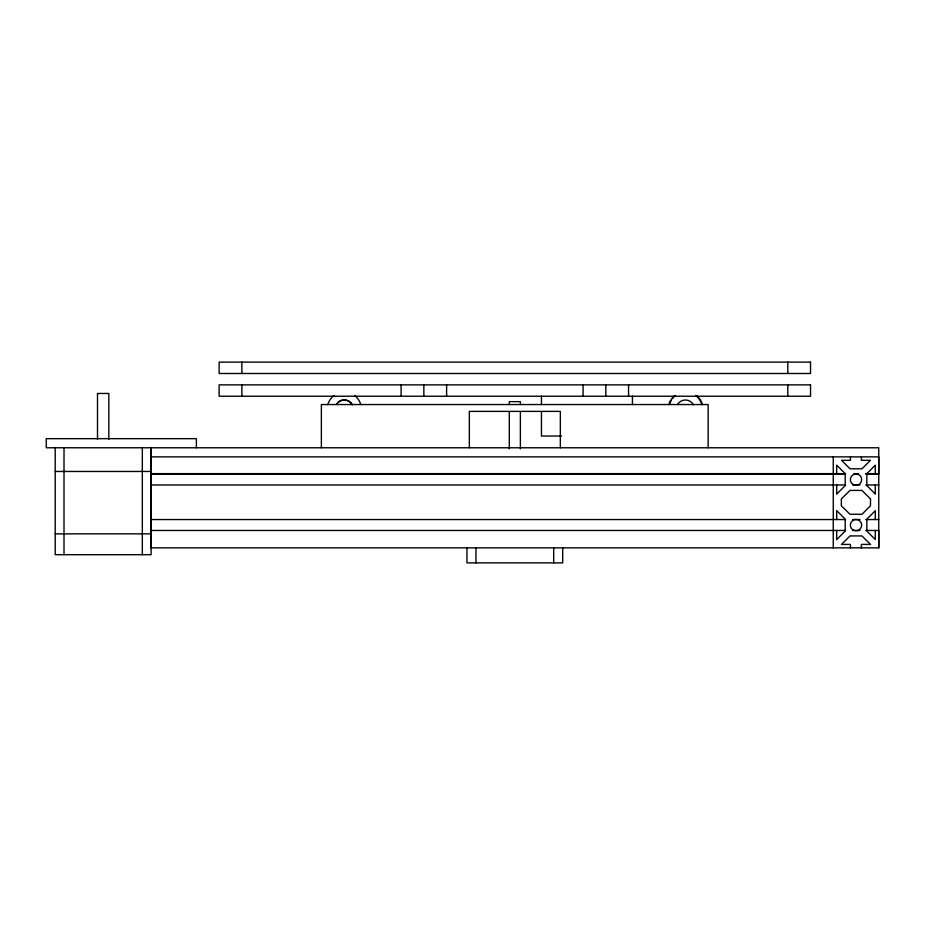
<?xml version="1.0" encoding="UTF-8"?>
<svg xmlns="http://www.w3.org/2000/svg" width="925" height="925" viewBox="0 0 925 925"><rect width="100%" height="100%" fill="white"/><g stroke="black" fill="none" stroke-linecap="round" stroke-linejoin="round"><path stroke-width="1.39" d="M836.697 484.978L836.674 494.123L845.196 485.602L845.196 473.635L836.674 465.102L836.697 474.062M836.697 530.464L836.674 539.622L845.196 531.089L845.196 519.122L836.674 510.6L836.697 519.549M561.66 436.045L541.449 436.045L541.449 411.637M150.879 456.869L878.75 456.869L878.727 474.062L865.765 474.062M55.211 471.461L151.122 471.461M150.879 473.646L845.566 473.646M854.226 473.646L858.55 473.646M865.765 473.646L878.75 473.646M150.879 474.062L845.566 474.062M854.226 474.062L858.55 474.062M150.879 484.978L845.566 484.978M852.781 484.978L859.996 484.978M865.765 484.978L878.75 484.978M150.879 519.549L845.566 519.549M852.781 519.549L859.996 519.549M865.765 519.549L878.75 519.549M150.879 530.464L845.566 530.464M852.781 530.464L859.996 530.464M865.765 530.464L878.75 530.464L878.75 547.854L150.879 547.854L150.879 447.769M55.211 533.852L151.122 533.852M878.75 547.854L878.75 447.769L46.25 447.769L46.25 438.67L196.377 438.67L196.377 447.769M875.293 474.062L875.293 465.206L866.852 473.646L866.852 485.579L875.293 494.019L875.293 484.978M875.293 519.549L875.293 510.704L866.852 519.145L866.852 531.077L875.293 539.518L875.293 530.464M861.372 456.869L861.372 460.303L870.46 460.303L861.984 468.79L850.029 468.79L841.553 460.303L850.445 460.303L850.445 456.869M861.372 547.854L861.372 544.42L870.518 544.443L861.984 535.922L850.017 535.922L841.496 544.443L850.445 544.42L850.445 547.854M833.263 456.869L833.263 547.854M787.788 362.126L787.788 373.492M787.788 384.869L787.788 396.235M708.168 447.769L708.168 404.549L321.368 404.549L321.368 447.769M632.434 396.235L632.434 404.641M628.561 384.869L628.561 396.235M605.817 384.869L605.817 396.235M583.074 384.869L583.074 396.235M562.701 547.6L562.701 562.874L466.952 562.874L466.952 547.6M560.33 447.769L560.33 411.382L469.345 411.382L469.345 447.769M553.693 547.6L553.693 562.874M541.449 396.235L541.449 404.641M520.37 404.514L520.37 401.647L509.282 401.647L509.282 404.514M520.37 411.66L520.37 448.81M509.282 411.66L509.282 448.81M475.959 547.6L475.959 562.874M446.602 384.869L446.602 396.235M423.847 384.869L423.847 396.235M401.103 384.869L401.103 396.235M241.887 362.126L241.887 373.492M241.887 384.869L241.887 396.235M151.122 447.769L151.122 554.688L55.211 554.688L55.211 447.769M142.323 447.769L142.323 554.688M108.838 439.202L108.838 393.46L97.495 393.46L97.495 439.202M64.01 447.769L64.01 554.688M668.891 404.572A17.055 17.055 0 0 1 674.984 395.461M695.762 395.461A17.055 17.055 0 0 1 701.855 404.572M677.539 404.526A9.1 9.1 0 0 1 693.449 404.803M327.843 404.664A17.055 17.055 0 0 1 333.937 395.542M354.703 395.542A17.055 17.055 0 0 1 360.796 404.664M336.596 404.26A9.1 9.1 0 0 1 352.344 404.803M669.793 403.601A17.055 17.055 0 0 1 671.168 400.548M672.417 398.687A17.055 17.055 0 0 1 673.886 397.01M696.328 395.542A17.055 17.055 0 0 1 702.422 404.664M336.33 404.537A9.1 9.1 0 0 1 352.09 404.537M870.518 498.945L870.46 505.79L861.984 514.277L850.029 514.277L841.345 505.79L841.345 498.933L850.017 490.423L861.984 490.423L870.518 498.945M810.531 362.126L219.133 362.126L219.133 373.492L810.531 373.492L810.531 362.126M810.531 384.869L219.133 384.869L219.133 396.235L810.531 396.235L810.531 384.869M853.162 484.538A5.689 5.689 0 0 0 861.695 479.613A5.689 5.689 0 0 0 853.162 474.687A5.689 5.689 0 0 0 853.162 484.538M853.162 530.037A5.689 5.689 0 0 0 861.695 525.111A5.689 5.689 0 0 0 853.162 520.185A5.689 5.689 0 0 0 853.162 530.037"/></g></svg>
